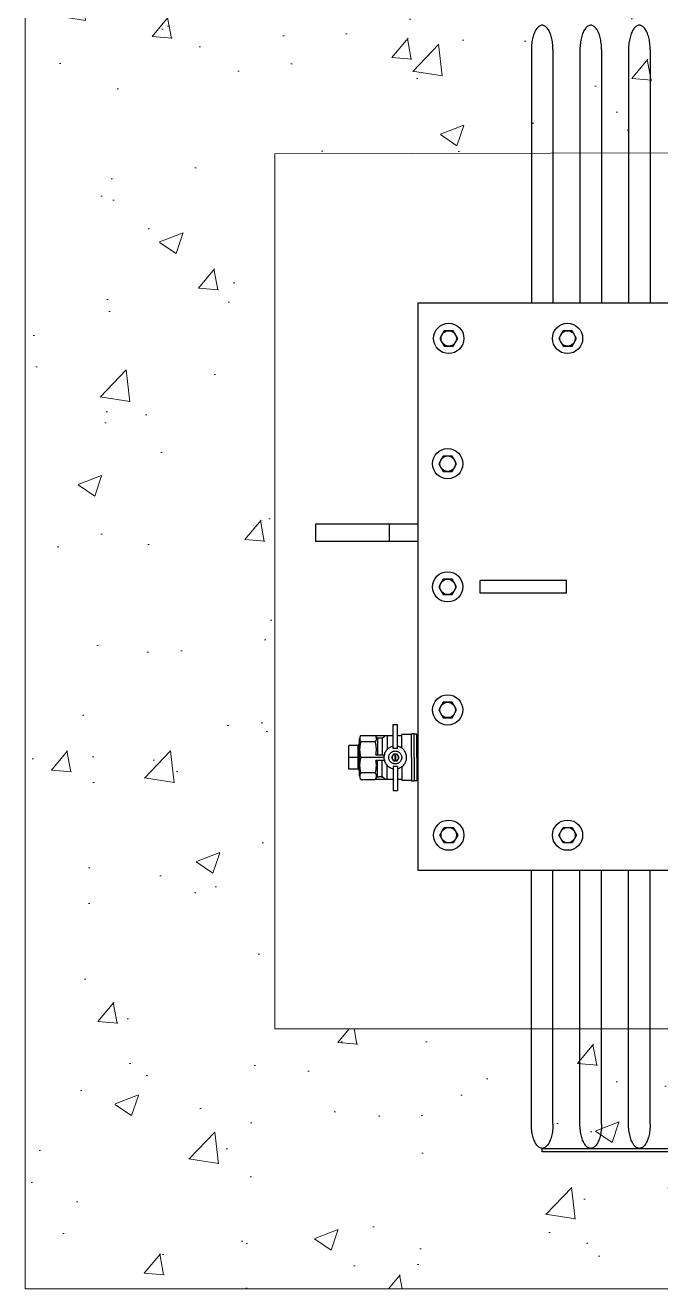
# Paper-space layout 'Plano Corte 1' of a CAD drawing. Header units: millimetres. Extents: x 0 to 420, y 0 to 297.
# Drawn here: x 246.6 to 261.32, y 205.91 to 235.16 of the extents above; entities that cross this region are included whole.
import ezdxf

# ---------------------------------------------------------------- set-up
doc = ezdxf.new("R2010")
doc.units = ezdxf.units.MM
doc.linetypes.add('PHANTOM', pattern=[2.5, 1.25, -0.25, 0.25, -0.25, 0.25, -0.25])
doc.linetypes.add('TRAZOS2', pattern=[0.375, 0.25, -0.125])
doc.layers.get('0').update_dxf_attribs({"color": 162})
doc.layers.add('EQUIPO', color=4, linetype='Continuous', lineweight=20)
doc.layers.add('TIERRA', color=214, linetype='PHANTOM', lineweight=25)

# ---------------------------------------------------------------- blocks, each defined once
blk = doc.blocks.new('A$C698D62B2')
at = {"color": 150}
for p, q in [((0.1999, 1.0207), (0.1999, 0.7857)), ((0.2199, 1.0207), (0.2199, 0.7857)), ((0.2449, 1.0207), (0.2449, 0.7857)), ((0.2649, 1.0207), (0.2649, 0.7857)), ((0.2899, 1.0207), (0.2899, 0.7857)), ((0.3099, 1.0207), (0.3099, 0.7857)), ((0.0949, 0.5812), (0, 0.5812)), ((0, 0.5812), (0, 0.5652)), ((0.0681, 0.5812), (0.0681, 0.5652)), ((0.0949, 0.5652), (0, 0.5652)), ((0.2324, 0.5292), (0.1524, 0.5292)), ((0.1524, 0.5172), (0.1524, 0.5292)), ((0.2324, 0.5172), (0.2324, 0.5292)), ((0.2324, 0.5172), (0.1524, 0.5172)), ((0.0719, 0.3957), (0.0759, 0.3957)), ((0.0719, 0.3735), (0.0719, 0.3957)), ((0.0759, 0.3735), (0.0759, 0.3957)), ((0.0889, 0.3864), (0.0799, 0.3864)), ((0.0799, 0.3737), (0.0799, 0.3864)), ((0.0889, 0.3652), (0.0889, 0.3872)), ((0.0889, 0.3872), (0.0889, 0.3864)), ((0.0914, 0.3872), (0.0889, 0.3872)), ((0.0914, 0.3652), (0.0914, 0.3872)), ((0.0914, 0.3872), (0.0914, 0.3869)), ((0.0939, 0.3869), (0.0914, 0.3869)), ((0.0939, 0.3652), (0.0939, 0.3869)), ((0.0939, 0.3869), (0.0939, 0.3855)), ((0.0394, 0.3762), (0.0309, 0.3762)), ((0.0309, 0.3542), (0.0309, 0.3762)), ((0.0394, 0.3762), (0.0409, 0.3777)), ((0.0394, 0.3542), (0.0394, 0.3762)), ((0.0409, 0.3478), (0.0409, 0.3826)), ((0.0419, 0.3855), (0.0719, 0.3855)), ((0.0554, 0.3796), (0.0419, 0.3796)), ((0.0574, 0.3832), (0.0574, 0.3677)), ((0.0609, 0.3832), (0.0585, 0.3832)), ((0.0609, 0.3832), (0.0585, 0.3832)), ((0.0619, 0.3832), (0.0619, 0.3677)), ((0.0664, 0.3852), (0.0664, 0.3725)), ((0.0759, 0.3855), (0.0799, 0.3855)), ((0.0949, 0.3855), (0.0939, 0.3855)), ((0.0939, 0.3796), (0.0949, 0.3796)), ((0.0394, 0.3652), (0.0309, 0.3652)), ((0.0635, 0.3652), (0.0419, 0.3652)), ((0.056, 0.3677), (0.0633, 0.3677)), ((0.0759, 0.3735), (0.0719, 0.3735)), ((0.0736, 0.3682), (0.0736, 0.3621)), ((0.0743, 0.3621), (0.0743, 0.3682)), ((0.0889, 0.3652), (0.0889, 0.3432)), ((0.0914, 0.3652), (0.0914, 0.3432)), ((0.0939, 0.3652), (0.0939, 0.3434)), ((0.0939, 0.3652), (0.0949, 0.3652)), ((0.0394, 0.3542), (0.0309, 0.3542)), ((0.0394, 0.3542), (0.0409, 0.3527)), ((0.056, 0.3627), (0.0633, 0.3627)), ((0.0574, 0.3471), (0.0574, 0.3627)), ((0.0619, 0.3471), (0.0619, 0.3627)), ((0.0664, 0.3452), (0.0664, 0.3579)), ((0.0719, 0.3568), (0.0719, 0.3347)), ((0.0759, 0.3568), (0.0719, 0.3568)), ((0.0759, 0.3568), (0.0759, 0.3347)), ((0.0799, 0.3566), (0.0799, 0.3439)), ((0.0554, 0.3508), (0.0419, 0.3508)), ((0.0419, 0.3448), (0.0555, 0.3448)), ((0.0555, 0.3448), (0.0559, 0.3456)), ((0.0719, 0.3448), (0.0555, 0.3448)), ((0.0609, 0.3471), (0.0585, 0.3471)), ((0.0799, 0.3448), (0.0759, 0.3448)), ((0.0889, 0.3439), (0.0799, 0.3439)), ((0.0914, 0.3432), (0.0889, 0.3432)), ((0.0939, 0.3434), (0.0914, 0.3434)), ((0.0939, 0.3508), (0.0949, 0.3508)), ((0.0949, 0.3448), (0.0939, 0.3448)), ((0.0719, 0.3347), (0.0759, 0.3347)), ((0.1999, 0.0257), (0.1999, 0.2607)), ((0.2199, 0.0257), (0.2199, 0.2607)), ((0.2449, 0.0257), (0.2449, 0.2607)), ((0.2649, 0.0257), (0.2649, 0.2607)), ((0.2899, 0.0257), (0.2899, 0.2607)), ((0.3099, 0.0257), (0.3099, 0.2607))]:
    blk.add_line(p, q, dxfattribs=at)
at = {"color": 150, "linetype": 'TRAZOS2'}
for p, q in [((0.0409, 0.3808), (0.0409, 0.3825)), ((0.0409, 0.3495), (0.0409, 0.3484))]:
    blk.add_line(p, q, dxfattribs=at)
at = {"color": 150}
for points in [[(0.0949, 0.2607), (1.2899, 0.2607), (1.2899, 0.7857), (0.0949, 0.7857)], [(0.0774, 0.3652), (0.0757, 0.3682), (0.0722, 0.3682), (0.0704, 0.3652), (0.0722, 0.3621), (0.0757, 0.3621)], [(0.2099, 0.0032), (1.1749, 0.0032), (1.1749, 0), (0.2099, 0)]]:
    blk.add_lwpolyline(points, close=True, dxfattribs=at)
at = {"color": 150, "linetype": 'Continuous'}
for points in [[(0.1152, 0.7532), (0.1193, 0.746), (0.1276, 0.746), (0.1317, 0.7532), (0.1276, 0.7603), (0.1193, 0.7603)], [(0.2252, 0.7532), (0.2293, 0.746), (0.2376, 0.746), (0.2417, 0.7532), (0.2376, 0.7603), (0.2293, 0.7603)], [(0.1142, 0.6372), (0.1183, 0.63), (0.1266, 0.63), (0.1307, 0.6372), (0.1266, 0.6443), (0.1183, 0.6443)], [(0.1142, 0.5232), (0.1183, 0.516), (0.1266, 0.516), (0.1307, 0.5232), (0.1266, 0.5303), (0.1183, 0.5303)], [(0.1142, 0.4092), (0.1183, 0.402), (0.1266, 0.402), (0.1307, 0.4092), (0.1266, 0.4163), (0.1183, 0.4163)], [(0.1152, 0.2932), (0.1193, 0.3003), (0.1276, 0.3003), (0.1317, 0.2932), (0.1276, 0.286), (0.1193, 0.286)], [(0.2252, 0.2932), (0.2293, 0.3003), (0.2376, 0.3003), (0.2417, 0.2932), (0.2376, 0.286), (0.2293, 0.286)]]:
    blk.add_lwpolyline(points, close=True, dxfattribs=at)
for centre, radius in [((0.1234, 0.7532), 0.014), ((0.2334, 0.7532), 0.014), ((0.1234, 0.7532), 0.00715), ((0.2334, 0.7532), 0.00715), ((0.1224, 0.6372), 0.014), ((0.1224, 0.6372), 0.00715), ((0.1224, 0.5232), 0.014), ((0.1224, 0.5232), 0.00715), ((0.1224, 0.4092), 0.014), ((0.1224, 0.4092), 0.00715), ((0.1234, 0.2932), 0.014), ((0.2334, 0.2932), 0.014), ((0.1234, 0.2932), 0.00715), ((0.2334, 0.2932), 0.00715)]:
    blk.add_circle(centre, radius, dxfattribs=at)
at = {"color": 150}
blk.add_circle((0.0739, 0.3652), 0.00598, dxfattribs=at)
for centre, radius, start, end in [((0.0459, 0.3825), 0.00494, 142.8994, 217.1006), ((0.0459, 0.3825), 0.00494, 142.8994, 180.2971), ((0.0673, 0.3724), 0.0264, 164.1741, 195.8259), ((0.0515, 0.3825), 0.00494, 322.8994, 37.1006), ((0.03, 0.3724), 0.0264, 349.7494, 15.8259), ((0.0585, 0.3862), 0.003, 208.6752, 270), ((0.0609, 0.3872), 0.004, 270, 334.8479), ((0.0739, 0.3652), 0.0105, 101.0095, 258.9905), ((0.0739, 0.3652), 0.0105, 281.0095, 78.9905), ((0.0673, 0.358), 0.0264, 164.1741, 195.8259), ((0.0739, 0.3652), 0.00303, 95.4213, 264.5787), ((0.0739, 0.3652), 0.00303, 277.2178, 82.7822), ((0.03, 0.358), 0.0264, 344.1741, 10.2506), ((0.0459, 0.3478), 0.00494, 142.8994, 217.1006), ((0.0515, 0.3478), 0.00494, 322.8994, 37.1006), ((0.0585, 0.3441), 0.003, 90, 151.3248), ((0.0609, 0.3431), 0.004, 25.1521, 90)]:
    blk.add_arc(centre, radius, start, end, dxfattribs=at)
for centre, major_axis, ratio, start_param, end_param in [((0.2099, 1.0207), (0, 0.0225), 0.444444, 4.712389, 7.853982), ((0.2549, 1.0207), (0, 0.0225), 0.444444, 4.712389, 7.853982), ((0.2999, 1.0207), (0, 0.0225), 0.444444, 4.712389, 7.853982), ((0.0633, 0.3652), (0, 0.0025), 0.650767, 3.141593, 3.410941)]:
    blk.add_ellipse(centre, major_axis=major_axis, ratio=ratio, start_param=start_param, end_param=end_param, dxfattribs=at)
at = {"color": 150, "extrusion": (0, 0, -1)}
for centre, major_axis, ratio, start_param, end_param in [((0.0633, 0.3652), (0, 0.0025), 0.650767, 0, 0.272035), ((0.2099, 0.0257), (0, -0.0225), 0.444444, 4.712389, 7.853982), ((0.2549, 0.0257), (0, -0.0225), 0.444444, 4.712389, 7.853982), ((0.2999, 0.0257), (0, -0.0225), 0.444444, 4.712389, 7.853982)]:
    blk.add_ellipse(centre, major_axis=major_axis, ratio=ratio, start_param=start_param, end_param=end_param, dxfattribs=at)

psp = doc.layouts.new('Plano Corte 1')

# ---------------------------------------------------------------- hatches: boundary and pattern name
at = {"layer": 'EQUIPO'}
h = psp.add_hatch(dxfattribs=at)
h.set_pattern_fill('AR-CONC', color=251, scale=0.030478)
h.set_pattern_definition([(50, (-11965.0772, -7765.6415), (5.5526762, -0.485796), [0.5806113, -6.3867246]), (355, (-11965.077, -7765.6415), (-1.074159, 5.823085), [0.464489, -5.1093975]), (100.451445, (-11964.6145, -7765.682), (4.4785172, 5.3372887), [0.4934437, -5.4278852]), (46.1842, (-11965.077, -7764.093), (8.2620242, -1.281378), [0.870917, -9.580087]), (96.63556, (-11964.389, -7764.2), (7.235671, 7.541124), [0.740166, -8.141835]), (351.18415, (-11965.077, -7764.093), (7.235671, 7.541124), [0.6967326, -7.6640614]), (21, (-11964.303, -7764.4803), (4.6209466, -3.1168678), [0.5806113, -6.3867246]), (326, (-11964.303, -7764.4803), (1.8836198, 5.6137333), [0.464489, -5.1093797]), (71.451445, (-11963.918, -7764.74), (6.5045664, 2.4968655), [0.4934437, -5.4278759]), (37.5, (-11965.0772, -7765.6415), (0.09413533, 2.57709257), [0, -5.0474478, 0, -5.1867945, 0, -5.1287334]), (7.5, (-11965.0772, -7765.6415), (2.0365487, 3.0533321), [0, -2.957247, 0, -4.93132554, 0, -1.9547248]), (327.5, (-11966.8036, -7765.6415), (4.1325688, -0.1746023), [0, -1.9353711, 0, -6.0383578, 0, -8.0124363]), (317.5, (-11967.5777, -7765.6415), (4.5147234, 0.7749558), [0, -2.5159824, 0, -4.0100889, 0, -5.689991])])
h.paths.add_polyline_path([(246.603, 237.873), (246.603, 205.909), (295.454, 205.909), (295.454, 237.873)])
h.paths.add_polyline_path([(252.378, 232.183), (289.534, 232.287), (289.274, 211.925), (252.378, 211.925)], flags=16)

# ---------------------------------------------------------------- linework, layer by layer
at = {"layer": 'EQUIPO', "color": 251}
for p, q in [((246.603, 205.909), (246.603, 237.873)), ((252.378, 232.183), (289.534, 232.287)), ((252.378, 211.925), (252.378, 232.183)), ((289.274, 211.925), (252.378, 211.925)), ((295.454, 205.909), (246.603, 205.909))]:
    psp.add_line(p, q, dxfattribs=at)

# ---------------------------------------------------------------- block references
at = {"layer": 'TIERRA', "xscale": 25.00416539543222, "yscale": 25.00416539543222, "zscale": 25.00416539543222}
psp.add_blockref('A$C698D62B2', (253.322, 209.078), dxfattribs=at)

doc.saveas('drawing.dxf')
